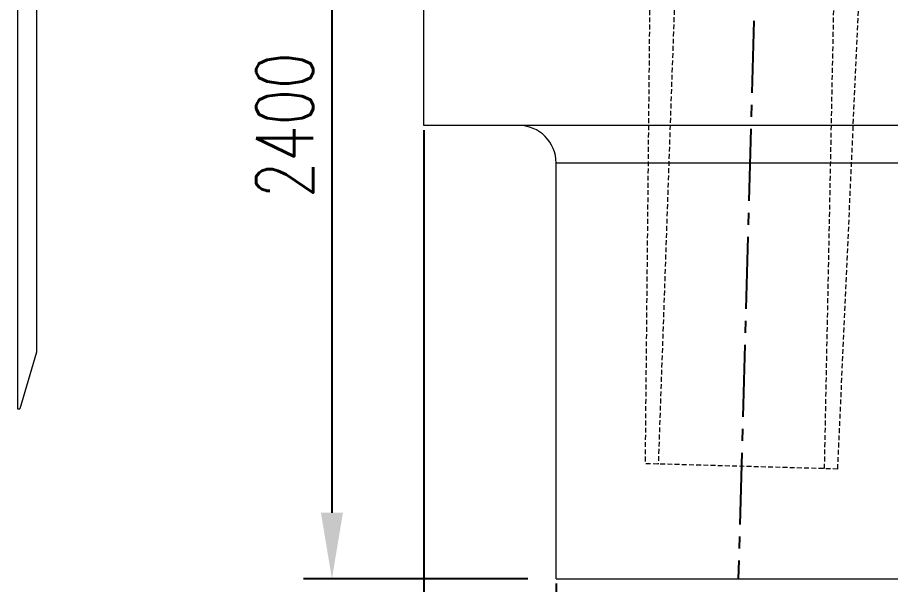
# Model space of a CAD drawing. Header units: millimetres. Extents: x 1587714 to 3094800, y -694377 to -413614.
# Drawn here: x 2054863 to 2057172, y -561911 to -560410 of the extents above; entities that cross this region are included whole.
import ezdxf

# ---------------------------------------------------------------- set-up
doc = ezdxf.new("R2010")
doc.units = ezdxf.units.MM
doc.linetypes.add('CENTER2', pattern=[28.575, 19.05, -3.175, 3.175, -3.175])
doc.linetypes.add('DASHED', pattern=[19.05, 12.7, -6.35])
for name, color, linetype in [('0_EJES', 1, 'CENTER2'), ('M0_EQUIPOS', 7, 'Continuous'), ('M_DIM', 1, 'Continuous')]:
    doc.layers.add(name, color=color, linetype=linetype)
doc.styles.add('SIMPLEX', font='simplex.shx', dxfattribs={"width": 0.75})
doc.styles.add('STYLE-MSF', font='simplex.shx', dxfattribs={"width": 0.8})
doc.dimstyles.new('DIM1-25', dxfattribs={"dimscale": 25, "dimtxt": 2.5, "dimasz": 2.5, "dimexe": 1.25, "dimexo": 0.5, "dimgap": 1, "dimtad": 1, "dimdec": 1, "dimtxsty": 'STYLE-MSF', "dimcen": 2.5, "dimclrd": 8, "dimclre": 8, "dimclrt": 3, "dimaunit": 1, "dimadec": 1, "dimazin": 2, "dimtfac": 1, "dimtdec": 1, "dimtmove": 0, "dimatfit": 3, "dimfxl": 1, "dimlwd": -1, "dimlwe": -1, "dimarcsym": 0})
doc.dimstyles.new('MSF-DIM1-50', dxfattribs={"dimscale": 50, "dimtxt": 3, "dimasz": 3.5, "dimexe": 1.5, "dimexo": 1.5, "dimgap": 1, "dimtad": 1, "dimdec": 3, "dimdsep": 46, "dimtxsty": 'SIMPLEX', "dimcen": 1.5, "dimclrd": 251, "dimclre": 251, "dimclrt": 7, "dimaunit": 1, "dimadec": 3, "dimazin": 0, "dimtfac": 1, "dimtdec": 3, "dimtmove": 0, "dimatfit": 3, "dimfxl": 1, "dimtolj": 1, "dimtzin": 0, "dimarcsym": 0})

# ---------------------------------------------------------------- blocks, each defined once
blk = doc.blocks.new('*D224')
at = {"layer": 'Defpoints', "color": 0}
for p in [(2928281.7, -427677.5), (2931181.7, -427677.5), (2931181.7, -429493.5)]:
    blk.add_point(p, dxfattribs=at)
at = {"layer": 'M_DIM', "color": 8}
for p, q in [((2928281.7, -427690), (2928281.7, -429524.8)), ((2931181.7, -427690), (2931181.7, -429524.8)), ((2928344.2, -429493.5), (2931119.2, -429493.5))]:
    blk.add_line(p, q, dxfattribs=at)
for points in [[(2928344.2, -429483.1), (2928344.2, -429504), (2928281.7, -429493.5)], [(2931119.2, -429483.1), (2931119.2, -429504), (2931181.7, -429493.5)]]:
    blk.add_solid(points, dxfattribs=at)
at = {"layer": 'M_DIM', "color": 3, "insert": (2929731.7, -429437.3), "char_height": 62.5, "attachment_point": 5, "style": 'STYLE-MSF'}
blk.add_mtext('2900', dxfattribs=at)
blk = doc.blocks.new('*D225')
at = {"layer": 'Defpoints', "color": 0}
for p in [(2928631.7, -428877.5), (2930831.7, -428877.5), (2930831.7, -429232.3)]:
    blk.add_point(p, dxfattribs=at)
at = {"layer": 'M_DIM', "color": 8}
for p, q in [((2928631.7, -428890), (2928631.7, -429263.6)), ((2930831.7, -428890), (2930831.7, -429263.6)), ((2928694.2, -429232.3), (2930769.2, -429232.3))]:
    blk.add_line(p, q, dxfattribs=at)
for points in [[(2928694.2, -429221.9), (2928694.2, -429242.8), (2928631.7, -429232.3)], [(2930769.2, -429221.9), (2930769.2, -429242.8), (2930831.7, -429232.3)]]:
    blk.add_solid(points, dxfattribs=at)
at = {"layer": 'M_DIM', "color": 3, "insert": (2929731.7, -429176.1), "char_height": 62.5, "attachment_point": 5, "style": 'STYLE-MSF'}
blk.add_mtext('2200', dxfattribs=at)
blk = doc.blocks.new('*D243')
at = {"color": 251, "lineweight": -2}
for p, q in [((2055862.7, -559495.6), (2055619.6, -559495.6)), ((2055694.6, -559670.6), (2055694.6, -561720.6)), ((2056212.7, -561895.6), (2055619.6, -561895.6))]:
    blk.add_line(p, q, dxfattribs=at)
at = {"color": 251}
for points in [[(2055665.4, -559670.6), (2055723.7, -559670.6), (2055694.6, -559495.6)], [(2055665.4, -561720.6), (2055723.7, -561720.6), (2055694.6, -561895.6)]]:
    blk.add_solid(points, dxfattribs=at)
at = {"layer": 'Defpoints', "color": 0}
for p in [(2055937.7, -559495.6), (2055694.6, -561895.6), (2056287.7, -561895.6)]:
    blk.add_point(p, dxfattribs=at)
at = {"color": 7, "insert": (2055569.6, -560695.6), "char_height": 150, "attachment_point": 5, "rotation": 90, "style": 'SIMPLEX'}
blk.add_mtext('\\A1;2400', dxfattribs=at)
blk = doc.blocks.new('poste doble terminal TM1')
at = {"layer": '0_EJES', "color": 8, "ltscale": 10}
blk.add_line((-325.47, 7467.04), (-618.13, -3150), dxfattribs=at)
at = {"layer": 'M0_EQUIPOS', "color": 8, "linetype": 'DASHED', "lineweight": 15}
for p, q in [((-843.9, -750), (-864.84, -2845.23)), ((-756.47, -750), (-829.85, -2846.2)), ((-390.02, -2858.29), (-347.84, -750)), ((-355.03, -2859.25), (-260.04, -750)), ((-355.03, -2859.25), (-864.84, -2845.23))]:
    blk.add_line(p, q, dxfattribs=at)
at = {"layer": 'M0_EQUIPOS', "color": 3, "linetype": 'Continuous', "lineweight": 15}
for p, q in [((-2525, -1256.35), (-2525, -2700)), ((-2474.2, -1256.35), (-2474.2, -2550)), ((-2474.2, -2550), (-2518.65, -2700)), ((-2525, -2700), (-2518.65, -2700))]:
    blk.add_line(p, q, dxfattribs=at)
at = {"layer": 'M0_EQUIPOS', "color": 7, "linetype": 'Continuous', "lineweight": 15}
for p, q in [((-1450, -1950), (-1450, -1256.35)), ((1450, -1950), (-1450, -1950)), ((1100, -2050), (-1100, -2050)), ((-1100, -3150), (-1100, -2050)), ((-1100, -3150), (1100, -3150))]:
    blk.add_line(p, q, dxfattribs=at)
blk.add_arc((-1200, -2050), 100, 0, 90, dxfattribs=at)
at = {"layer": 'M_DIM'}
for base, p1, p2, picture, middle in [((1450, -3766.08), (-1450, -1950), (1450, -1950), '*D224', (0, -3709.83)), ((1100, -3504.88), (-1100, -3150), (1100, -3150), '*D225', (0, -3448.63))]:
    dim = blk.add_linear_dim(base=base, p1=p1, p2=p2, dimstyle='DIM1-25', dxfattribs=at)
    dim.commit()
    dim.dimension.update_dxf_attribs({"geometry": picture, "text_midpoint": middle, "insert": (-2929731.72, 425727.46)})

msp = doc.modelspace()

# ---------------------------------------------------------------- block references
msp.add_blockref('poste doble terminal TM1', (2057387.7201, -558745.6049))

# ---------------------------------------------------------------- dimensions: what is measured, and where the dimension line sits
dim = msp.add_linear_dim(base=(2055694.5687, -561895.605), p1=(2055937.7201, -559495.6049), p2=(2056287.7201, -561895.605), angle=90, dimstyle='MSF-DIM1-50')
dim.commit()
dim.dimension.update_dxf_attribs({"geometry": '*D243', "text_midpoint": (2055569.5687, -560695.605)})

doc.saveas('drawing.dxf')
